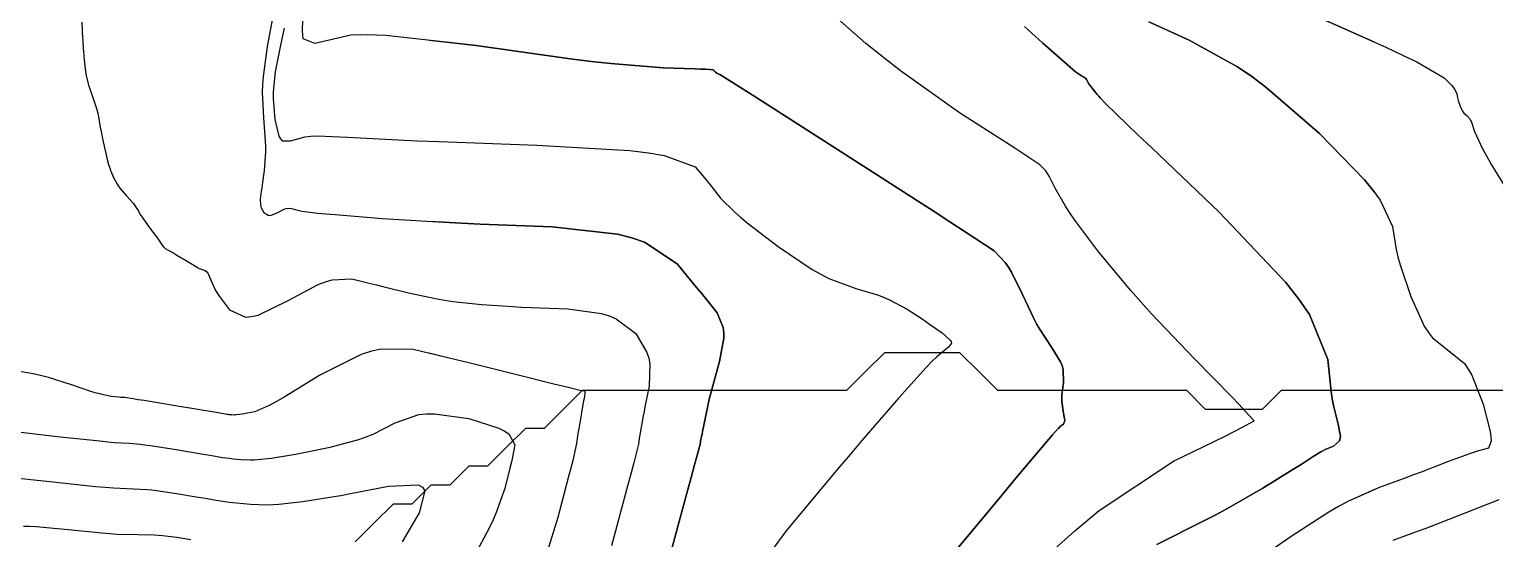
# Model space of a CAD drawing. Header units: metres. Extents: x 837117 to 838479, y 1189012 to 1191015.
# Drawn here: x 837803.8 to 837881.3, y 1190875 to 1190901.9 of the extents above; entities that cross this region are included whole.
import ezdxf

# ---------------------------------------------------------------- set-up
doc = ezdxf.new("R2010")
doc.units = ezdxf.units.M
doc.header["$LTSCALE"] = 0.3
for name, color, linetype in [('COTAS 10', 1, 'Continuous'), ('COTAS INT', 252, 'Continuous'), ('DRENAJE', 5, 'Continuous')]:
    doc.layers.add(name, color=color, linetype=linetype)

msp = doc.modelspace()

# ---------------------------------------------------------------- linework, layer by layer
at = {"layer": 'COTAS 10'}
for points in [[(837857.7, 1190874.215), (837859.075, 1190875.44), (837860.362, 1190876.513), (837864.285, 1190879.122), (837866.983, 1190880.435), (837867.497, 1190880.69), (837867.91, 1190880.898), (837868.561, 1190881.258), (837868.072, 1190881.791), (837867.767, 1190882.109), (837867.387, 1190882.5), (837865.403, 1190884.526), (837863.126, 1190886.917), (837862.563, 1190887.538), (837862.028, 1190888.141), (837860.34, 1190890.171), (837859.073, 1190891.855), (837858.804, 1190892.24), (837858.571, 1190892.589), (837858.027, 1190893.555), (837857.714, 1190894.19), (837857.627, 1190894.331), (837857.54, 1190894.457), (837857.224, 1190894.784), (837856.379, 1190895.346), (837855.958, 1190895.619), (837855.457, 1190895.943), (837852.97, 1190897.538), (837849.847, 1190899.741), (837848.943, 1190900.449), (837848.023, 1190901.198), (837844.561, 1190904.257)], [(837857.7, 1190874.215), (837859.075, 1190875.44), (837860.362, 1190876.513), (837864.285, 1190879.122), (837866.983, 1190880.435), (837867.497, 1190880.69), (837867.91, 1190880.898), (837868.561, 1190881.258), (837868.072, 1190881.791), (837867.767, 1190882.109), (837867.387, 1190882.5), (837865.403, 1190884.526), (837863.126, 1190886.917), (837862.563, 1190887.538), (837862.028, 1190888.141), (837860.34, 1190890.171), (837859.073, 1190891.855), (837858.804, 1190892.24), (837858.571, 1190892.589), (837858.027, 1190893.555), (837857.714, 1190894.19), (837857.627, 1190894.331), (837857.54, 1190894.457), (837857.224, 1190894.784), (837856.379, 1190895.346), (837855.958, 1190895.619), (837855.457, 1190895.943), (837852.97, 1190897.538), (837849.847, 1190899.741), (837848.943, 1190900.449), (837848.023, 1190901.198), (837844.561, 1190904.257)], [(837831.02, 1190873.84), (837831.733, 1190876.163), (837832.312, 1190878.322), (837832.428, 1190878.775), (837832.526, 1190879.165), (837832.719, 1190880.051), (837832.802, 1190880.59), (837832.83, 1190880.762), (837832.86, 1190880.943), (837832.987, 1190881.679), (837833.101, 1190882.328), (837833.124, 1190882.454), (837833.142, 1190882.558), (837833.174, 1190882.738), (837833.175, 1190882.767), (837833.174, 1190882.775), (837833.172, 1190882.782), (837833.157, 1190882.807), (837833.132, 1190882.826), (837833.123, 1190882.829), (837833.113, 1190882.832), (837833.069, 1190882.838), (837833.022, 1190882.84), (837833.01, 1190882.841), (837832.998, 1190882.841), (837832.959, 1190882.844), (837832.402, 1190882.977), (837832.064, 1190883.06), (837831.647, 1190883.163), (837829.477, 1190883.701), (837827.012, 1190884.312), (837826.409, 1190884.46), (837825.84, 1190884.6), (837824.07, 1190885.031), (837822.377, 1190885.05), (837821.856, 1190884.93), (837821.313, 1190884.756), (837819.166, 1190883.678), (837817.237, 1190882.508), (837816.833, 1190882.278), (837816.484, 1190882.087), (837815.693, 1190881.735), (837815.31, 1190881.658), (837815.219, 1190881.641), (837815.135, 1190881.626), (837814.885, 1190881.586), (837814.697, 1190881.566), (837814.651, 1190881.563), (837814.607, 1190881.561), (837814.473, 1190881.564), (837814.363, 1190881.575), (837814.335, 1190881.578), (837814.307, 1190881.582), (837814.218, 1190881.595), (837813.751, 1190881.673), (837811.502, 1190882.047), (837809.846, 1190882.32), (837809.524, 1190882.372), (837809.262, 1190882.413), (837808.807, 1190882.479), (837808.657, 1190882.489), (837808.585, 1190882.495), (837808.501, 1190882.503), (837808.09, 1190882.547), (837807.468, 1190882.674), (837807.25, 1190882.735), (837807.013, 1190882.807), (837805.992, 1190883.159), (837804.781, 1190883.54), (837804.423, 1190883.63), (837804.056, 1190883.714), (837802.648, 1190883.959)], [(837831.02, 1190873.84), (837831.733, 1190876.163), (837832.312, 1190878.322), (837832.428, 1190878.775), (837832.526, 1190879.165), (837832.719, 1190880.051), (837832.802, 1190880.59), (837832.83, 1190880.762), (837832.86, 1190880.943), (837832.987, 1190881.679), (837833.101, 1190882.328), (837833.124, 1190882.454), (837833.142, 1190882.558), (837833.174, 1190882.738), (837833.175, 1190882.767), (837833.174, 1190882.775), (837833.172, 1190882.782), (837833.157, 1190882.807), (837833.132, 1190882.826), (837833.123, 1190882.829), (837833.113, 1190882.832), (837833.069, 1190882.838), (837833.022, 1190882.84), (837833.01, 1190882.841), (837832.998, 1190882.841), (837832.959, 1190882.844), (837832.402, 1190882.977), (837832.064, 1190883.06), (837831.647, 1190883.163), (837829.477, 1190883.701), (837827.012, 1190884.312), (837826.409, 1190884.46), (837825.84, 1190884.6), (837824.923, 1190884.823)]]:
    msp.add_lwpolyline(points, dxfattribs=at)
at = {"layer": 'COTAS INT'}
for points in [[(837806.534, 1190902.315), (837806.555, 1190901.88), (837806.562, 1190901.738), (837806.571, 1190901.586), (837806.609, 1190900.957), (837806.658, 1190900.323), (837806.673, 1190900.168), (837806.69, 1190900.022), (837806.757, 1190899.566), (837806.858, 1190899.128), (837806.897, 1190898.992), (837806.939, 1190898.849), (837807.131, 1190898.283), (837807.312, 1190897.75), (837807.349, 1190897.628), (837807.379, 1190897.517), (837807.44, 1190897.211), (837807.488, 1190896.884), (837807.51, 1190896.761), (837807.537, 1190896.623), (837807.668, 1190896.004), (837807.807, 1190895.387), (837807.84, 1190895.25), (837807.87, 1190895.128), (837807.954, 1190894.807), (837808.035, 1190894.563), (837808.062, 1190894.488), (837808.092, 1190894.411), (837808.216, 1190894.107), (837808.404, 1190893.763), (837808.474, 1190893.661), (837808.551, 1190893.555), (837808.896, 1190893.148), (837809.23, 1190892.768), (837809.302, 1190892.679), (837809.364, 1190892.598), (837809.513, 1190892.367), (837809.663, 1190892.113), (837809.727, 1190892.017), (837809.8, 1190891.912), (837810.143, 1190891.439), (837810.486, 1190890.974), (837810.56, 1190890.873), (837810.624, 1190890.783), (837810.78, 1190890.557), (837810.886, 1190890.424), (837810.92, 1190890.392), (837810.956, 1190890.363), (837811.101, 1190890.278), (837811.351, 1190890.144), (837811.454, 1190890.085), (837811.57, 1190890.016), (837812.111, 1190889.684), (837812.642, 1190889.368), (837812.753, 1190889.309), (837812.848, 1190889.261), (837813.057, 1190889.191), (837813.171, 1190889.113), (837813.205, 1190889.06), (837813.241, 1190888.994), (837813.38, 1190888.645), (837813.619, 1190888.147), (837813.717, 1190887.986), (837813.829, 1190887.817), (837814.35, 1190887.124), (837815.195, 1190886.737), (837815.51, 1190886.759), (837815.862, 1190886.838), (837817.426, 1190887.592), (837819.04, 1190888.454), (837819.422, 1190888.6), (837819.775, 1190888.707), (837820.819, 1190888.76), (837821.804, 1190888.52), (837822.121, 1190888.443), (837822.457, 1190888.36), (837823.829, 1190888.02), (837825.333, 1190887.698), (837825.752, 1190887.627), (837826.173, 1190887.563), (837827.701, 1190887.398), (837829.333, 1190887.293), (837829.819, 1190887.267), (837830.319, 1190887.243), (837832.248, 1190887.168), (837834.031, 1190886.93), (837834.439, 1190886.803), (837834.811, 1190886.65), (837835.845, 1190885.876), (837836.435, 1190884.871), (837836.527, 1190884.572), (837836.587, 1190884.264), (837836.545, 1190883.078), (837836.332, 1190881.991), (837836.285, 1190881.746), (837836.242, 1190881.524), (837836.132, 1190880.926), (837836.062, 1190880.52), (837836.045, 1190880.42), (837836.03, 1190880.325), (837835.984, 1190880.028), (837835.742, 1190879.043), (837835.602, 1190878.515), (837835.432, 1190877.876), (837834.555, 1190874.645)], [(837816.635, 1190902.536), (837816.35, 1190901.027), (837816.132, 1190899.445), (837816.103, 1190899.031), (837816.088, 1190898.628), (837816.148, 1190897.263), (837816.245, 1190896.049), (837816.252, 1190895.742), (837816.252, 1190895.447), (837816.183, 1190894.488), (837816.078, 1190893.72), (837816.055, 1190893.546), (837816.034, 1190893.389), (837815.981, 1190892.96), (837815.988, 1190892.657), (837816.006, 1190892.579), (837816.03, 1190892.504), (837816.174, 1190892.256), (837816.396, 1190892.115), (837816.47, 1190892.107), (837816.549, 1190892.114), (837816.879, 1190892.252), (837817.207, 1190892.427), (837817.285, 1190892.457), (837817.357, 1190892.478), (837817.569, 1190892.489), (837817.769, 1190892.44), (837817.833, 1190892.425), (837817.902, 1190892.408), (837818.18, 1190892.339), (837819.019, 1190892.233), (837819.44, 1190892.194), (837819.944, 1190892.15), (837822.444, 1190891.952), (837825.668, 1190891.745), (837826.627, 1190891.694), (837827.615, 1190891.646), (837831.426, 1190891.498), (837834.871, 1190891.121), (837835.629, 1190890.929), (837836.302, 1190890.699), (837838.026, 1190889.551), (837839.064, 1190888.304), (837839.305, 1190888.012), (837839.526, 1190887.742), (837840.155, 1190886.958), (837840.476, 1190886.178), (837840.502, 1190885.91), (837840.502, 1190885.62), (837840.274, 1190884.388), (837839.914, 1190883.1), (837839.83, 1190882.775), (837839.752, 1190882.463), (837839.527, 1190881.454), (837839.378, 1190880.697), (837839.349, 1190880.546), (837839.324, 1190880.42), (837839.277, 1190880.173), (837839.264, 1190880.097), (837839.258, 1190880.061), (837839.249, 1190880.005), (837838.957, 1190878.921), (837838.776, 1190878.254), (837838.551, 1190877.429), (837837.376, 1190873.126)], [(837851.072, 1190872.353), (837855.151, 1190877.248), (837855.959, 1190878.216), (837856.628, 1190879.017), (837857.887, 1190880.511), (837858.19, 1190880.842), (837858.258, 1190880.909), (837858.317, 1190880.965), (837858.472, 1190881.08), (837858.534, 1190881.214), (837858.535, 1190881.282), (837858.529, 1190881.363), (837858.451, 1190881.77), (837858.379, 1190882.301), (837858.377, 1190882.461), (837858.382, 1190882.627), (837858.467, 1190883.27), (837858.454, 1190883.972), (837858.398, 1190884.174), (837858.319, 1190884.38), (837857.845, 1190885.152), (837857.23, 1190886.061), (837857.062, 1190886.353), (837856.896, 1190886.663), (837856.303, 1190887.925), (837855.717, 1190889.116), (837855.554, 1190889.38), (837855.391, 1190889.616), (837854.799, 1190890.229), (837853.272, 1190891.245), (837852.52, 1190891.734), (837851.624, 1190892.313), (837847.196, 1190895.154), (837842.875, 1190897.914), (837842.047, 1190898.442), (837841.377, 1190898.867), (837840.288, 1190899.548), (837840.233, 1190899.568), (837840.217, 1190899.577), (837840.199, 1190899.587), (837840.13, 1190899.633), (837840.067, 1190899.682), (837840.053, 1190899.693), (837840.041, 1190899.703), (837840.013, 1190899.732), (837839.994, 1190899.755), (837839.989, 1190899.762), (837839.983, 1190899.769), (837839.961, 1190899.795), (837839.539, 1190899.83), (837839.281, 1190899.843), (837838.962, 1190899.856), (837837.299, 1190899.915), (837834.527, 1190900.135), (837833.508, 1190900.25), (837832.38, 1190900.389), (837827.4, 1190901.085), (837822.627, 1190901.619), (837821.631, 1190901.654), (837820.775, 1190901.642), (837818.858, 1190901.191), (837818.242, 1190901.442), (837818.207, 1190901.871), (837818.231, 1190902.457)], [(837874.923, 1190893.333), (837874.858, 1190893.422), (837874.398, 1190893.981), (837872.024, 1190896.435), (837869.182, 1190898.889), (837868.427, 1190899.449), (837867.686, 1190899.957), (837865.122, 1190901.361), (837862.982, 1190902.33)], [(837862.982, 1190902.33), (837865.122, 1190901.361), (837867.686, 1190899.957), (837868.427, 1190899.449), (837869.182, 1190898.889), (837872.024, 1190896.435), (837874.398, 1190893.981), (837874.858, 1190893.422), (837875.233, 1190892.914), (837875.873, 1190891.515), (837876.072, 1190890.302), (837876.167, 1190889.913), (837876.281, 1190889.5), (837876.84, 1190887.817), (837877.559, 1190886.261), (837877.774, 1190885.929), (837877.995, 1190885.641), (837878.851, 1190884.955), (837879.678, 1190884.277), (837879.881, 1190883.993), (837880.073, 1190883.667), (837880.674, 1190882.143), (837881.038, 1190880.691), (837881.08, 1190880.411), (837881.097, 1190880.184), (837880.95, 1190879.806), (837880.428, 1190879.674), (837880.209, 1190879.603), (837879.959, 1190879.516), (837878.787, 1190879.08), (837877.385, 1190878.544), (837876.99, 1190878.396), (837876.591, 1190878.248), (837875.128, 1190877.712), (837873.517, 1190876.99), (837873.027, 1190876.725), (837872.517, 1190876.431), (837870.514, 1190875.134), (837868.568, 1190873.799)], [(837874.923, 1190901.266), (837871.113, 1190902.952)], [(837871.113, 1190902.952), (837875.529, 1190900.998), (837876.415, 1190900.583), (837877.156, 1190900.224), (837878.616, 1190899.381), (837879.028, 1190898.955), (837879.108, 1190898.858), (837879.173, 1190898.77), (837879.284, 1190898.527), (837879.318, 1190898.317), (837879.335, 1190898.249), (837879.355, 1190898.178), (837879.452, 1190897.886), (837879.576, 1190897.616), (837879.614, 1190897.558), (837879.652, 1190897.508), (837879.801, 1190897.389), (837879.96, 1190897.217), (837880.006, 1190897.133), (837880.051, 1190897.034), (837880.221, 1190896.545), (837880.642, 1190895.626), (837880.846, 1190895.256), (837881.087, 1190894.835), (837882.275, 1190892.894)], [(837817.237, 1190901.999), (837817.117, 1190901.433), (837817.013, 1190900.935), (837816.765, 1190899.699), (837816.673, 1190898.83), (837816.667, 1190898.563), (837816.67, 1190898.285), (837816.75, 1190897.184), (837816.959, 1190896.296), (837817.042, 1190896.152), (837817.137, 1190896.052), (837817.574, 1190896.057), (837818.349, 1190896.264), (837818.656, 1190896.292), (837819.005, 1190896.306), (837820.601, 1190896.252), (837823.266, 1190896.102), (837824.289, 1190896.057), (837825.435, 1190896.01), (837830.604, 1190895.828), (837835.525, 1190895.533), (837836.515, 1190895.416), (837837.344, 1190895.283), (837838.994, 1190894.673), (837839.562, 1190893.987), (837839.71, 1190893.807), (837839.853, 1190893.63), (837840.334, 1190893.025), (837841.077, 1190892.28), (837841.384, 1190892.015), (837841.736, 1190891.724), (837843.374, 1190890.463), (837845.176, 1190889.255), (837845.63, 1190888.997), (837846.066, 1190888.773), (837847.48, 1190888.242), (837848.681, 1190887.886), (837848.982, 1190887.772), (837849.27, 1190887.651), (837850.195, 1190887.159), (837850.989, 1190886.641), (837851.194, 1190886.504), (837851.392, 1190886.37), (837852.052, 1190885.907), (837852.478, 1190885.52), (837852.529, 1190885.433), (837852.551, 1190885.355), (837852.387, 1190885.146), (837851.768, 1190884.645), (837851.504, 1190884.382), (837851.199, 1190884.066), (837849.76, 1190882.476), (837847.809, 1190880.218), (837847.181, 1190879.48), (837846.515, 1190878.693), (837843.793, 1190875.444), (837841.239, 1190871.971)], [(837856.416, 1190902.095), (837857.375, 1190901.217), (837859.11, 1190899.688), (837859.425, 1190899.486), (837859.488, 1190899.445), (837859.541, 1190899.411), (837859.648, 1190899.34), (837859.688, 1190899.298), (837859.699, 1190899.282), (837859.71, 1190899.264), (837859.75, 1190899.184), (837859.819, 1190899.061), (837859.849, 1190899.017), (837859.883, 1190898.969), (837860.043, 1190898.755), (837860.262, 1190898.493), (837860.333, 1190898.414), (837860.408, 1190898.331), (837860.716, 1190898.008), (837861.84, 1190896.92), (837862.43, 1190896.355), (837863.14, 1190895.676), (837866.709, 1190892.273), (837870.241, 1190888.557), (837870.928, 1190887.682), (837871.489, 1190886.872), (837872.462, 1190884.502), (837872.637, 1190882.799), (837872.694, 1190882.41), (837872.754, 1190882.057), (837873.003, 1190881.08), (837873.132, 1190880.45), (837873.117, 1190880.315), (837873.08, 1190880.198), (837872.76, 1190879.918), (837872.314, 1190879.732), (837872.196, 1190879.674), (837872.081, 1190879.613), (837871.688, 1190879.369), (837871.049, 1190878.954), (837870.78, 1190878.785), (837870.471, 1190878.593), (837869.019, 1190877.703), (837867.118, 1190876.611), (837866.525, 1190876.292), (837865.903, 1190875.965), (837863.416, 1190874.723)], [(837863.416, 1190874.723), (837865.903, 1190875.965), (837866.525, 1190876.292), (837867.118, 1190876.611), (837869.019, 1190877.703), (837870.471, 1190878.593), (837870.78, 1190878.785), (837871.049, 1190878.954), (837871.688, 1190879.369), (837872.081, 1190879.613), (837872.196, 1190879.674), (837872.314, 1190879.732), (837872.76, 1190879.918), (837873.08, 1190880.198), (837873.117, 1190880.315), (837873.132, 1190880.45), (837873.003, 1190881.08), (837872.754, 1190882.057), (837872.694, 1190882.41), (837872.637, 1190882.799), (837872.462, 1190884.502), (837871.489, 1190886.872), (837870.928, 1190887.682), (837870.241, 1190888.557), (837866.709, 1190892.273), (837863.14, 1190895.676), (837862.43, 1190896.355), (837861.84, 1190896.92), (837860.716, 1190898.008), (837860.408, 1190898.331), (837860.333, 1190898.414), (837860.262, 1190898.493), (837860.043, 1190898.755), (837859.883, 1190898.969), (837859.849, 1190899.017), (837859.819, 1190899.061), (837859.75, 1190899.184), (837859.71, 1190899.264), (837859.699, 1190899.282), (837859.688, 1190899.298), (837859.648, 1190899.34), (837859.541, 1190899.411), (837859.488, 1190899.445), (837859.425, 1190899.486), (837859.11, 1190899.688), (837857.375, 1190901.217), (837856.416, 1190902.095)], [(837824.923, 1190901.362), (837827.4, 1190901.085), (837832.38, 1190900.389), (837833.508, 1190900.25), (837834.527, 1190900.135), (837837.299, 1190899.915), (837838.962, 1190899.856), (837839.281, 1190899.843), (837839.539, 1190899.83), (837839.961, 1190899.795), (837839.983, 1190899.769), (837839.989, 1190899.762), (837839.994, 1190899.755), (837840.013, 1190899.732), (837840.041, 1190899.703), (837840.053, 1190899.693), (837840.067, 1190899.682), (837840.13, 1190899.633), (837840.199, 1190899.587), (837840.217, 1190899.577), (837840.233, 1190899.568), (837840.288, 1190899.548), (837841.377, 1190898.867), (837842.047, 1190898.442), (837842.875, 1190897.914), (837847.196, 1190895.154), (837851.624, 1190892.313), (837852.52, 1190891.734), (837853.272, 1190891.245), (837854.799, 1190890.229), (837855.391, 1190889.616), (837855.554, 1190889.38), (837855.717, 1190889.116), (837856.303, 1190887.925), (837856.896, 1190886.663), (837857.062, 1190886.353), (837857.23, 1190886.061), (837857.845, 1190885.152), (837858.319, 1190884.38), (837858.398, 1190884.174), (837858.454, 1190883.972), (837858.467, 1190883.27), (837858.382, 1190882.627), (837858.377, 1190882.461), (837858.379, 1190882.301), (837858.451, 1190881.77), (837858.529, 1190881.363), (837858.535, 1190881.282), (837858.534, 1190881.214), (837858.472, 1190881.08), (837858.317, 1190880.965), (837858.258, 1190880.909), (837858.19, 1190880.842), (837857.887, 1190880.511), (837856.628, 1190879.017), (837855.959, 1190878.216), (837855.151, 1190877.248), (837851.072, 1190872.353)], [(837824.923, 1190896.031), (837825.435, 1190896.01), (837830.604, 1190895.828), (837835.525, 1190895.533), (837836.515, 1190895.416), (837837.344, 1190895.283), (837838.994, 1190894.673), (837839.562, 1190893.987), (837839.71, 1190893.807), (837839.853, 1190893.63), (837840.334, 1190893.025), (837841.077, 1190892.28), (837841.384, 1190892.015), (837841.736, 1190891.724), (837843.374, 1190890.463), (837845.176, 1190889.255), (837845.63, 1190888.997), (837846.066, 1190888.773), (837847.48, 1190888.242), (837848.681, 1190887.886), (837848.982, 1190887.772), (837849.27, 1190887.651), (837850.195, 1190887.159), (837850.989, 1190886.641), (837851.194, 1190886.504), (837851.392, 1190886.37), (837852.052, 1190885.907), (837852.478, 1190885.52), (837852.529, 1190885.433), (837852.551, 1190885.355), (837852.387, 1190885.146), (837851.768, 1190884.645), (837851.504, 1190884.382), (837851.199, 1190884.066), (837849.76, 1190882.476), (837847.809, 1190880.218), (837847.181, 1190879.48), (837846.515, 1190878.693), (837843.793, 1190875.444), (837841.239, 1190871.971)], [(837837.376, 1190873.126), (837838.551, 1190877.429), (837838.776, 1190878.254), (837838.957, 1190878.921), (837839.249, 1190880.005), (837839.258, 1190880.061), (837839.264, 1190880.097), (837839.277, 1190880.173), (837839.324, 1190880.42), (837839.349, 1190880.546), (837839.378, 1190880.697), (837839.527, 1190881.454), (837839.752, 1190882.463), (837839.83, 1190882.775), (837839.914, 1190883.1), (837840.274, 1190884.388), (837840.502, 1190885.62), (837840.502, 1190885.91), (837840.476, 1190886.178), (837840.155, 1190886.958), (837839.526, 1190887.742), (837839.305, 1190888.012), (837839.064, 1190888.304), (837838.026, 1190889.551), (837836.302, 1190890.699), (837835.629, 1190890.929), (837834.871, 1190891.121), (837831.426, 1190891.498), (837827.615, 1190891.646), (837826.627, 1190891.694), (837825.668, 1190891.745), (837824.923, 1190891.793)], [(837824.923, 1190887.786), (837825.333, 1190887.698), (837825.752, 1190887.627), (837826.173, 1190887.563), (837827.701, 1190887.398), (837829.333, 1190887.293), (837829.819, 1190887.267), (837830.319, 1190887.243), (837832.248, 1190887.168), (837834.031, 1190886.93), (837834.439, 1190886.803), (837834.811, 1190886.65), (837835.845, 1190885.876), (837836.435, 1190884.871), (837836.527, 1190884.572), (837836.587, 1190884.264), (837836.545, 1190883.078), (837836.332, 1190881.991), (837836.285, 1190881.746), (837836.242, 1190881.524), (837836.132, 1190880.926), (837836.062, 1190880.52), (837836.045, 1190880.42), (837836.03, 1190880.325), (837835.984, 1190880.028), (837835.742, 1190879.043), (837835.602, 1190878.515), (837835.432, 1190877.876), (837834.555, 1190874.645)], [(837803.31, 1190880.661), (837805.397, 1190880.413), (837807.485, 1190880.191), (837807.913, 1190880.149), (837808.275, 1190880.116), (837809.042, 1190880.066), (837809.631, 1190880.018), (837809.881, 1190879.986), (837810.169, 1190879.946), (837811.526, 1190879.733), (837812.878, 1190879.508), (837813.411, 1190879.419), (837813.983, 1190879.324), (837814.329, 1190879.273), (837814.434, 1190879.26), (837814.542, 1190879.247), (837814.967, 1190879.203), (837815.485, 1190879.192), (837815.652, 1190879.199), (837815.83, 1190879.21), (837816.558, 1190879.289), (837817.519, 1190879.442), (837817.844, 1190879.501), (837818.195, 1190879.567), (837819.672, 1190879.864), (837821.2, 1190880.269), (837821.582, 1190880.403), (837821.948, 1190880.547), (837823.12, 1190881.145), (837824.36, 1190881.582), (837824.768, 1190881.624), (837825.204, 1190881.632), (837827.012, 1190881.376), (837828.596, 1190880.87), (837828.89, 1190880.72), (837829.122, 1190880.567), (837829.44, 1190879.978), (837829.305, 1190879.252), (837829.251, 1190879.012), (837829.19, 1190878.754), (837828.912, 1190877.682), (837828.465, 1190876.406), (837828.298, 1190876.021), (837828.112, 1190875.622), (837827.282, 1190874.063)], [(837824.923, 1190881.627), (837825.204, 1190881.632), (837827.012, 1190881.376), (837828.596, 1190880.87), (837828.89, 1190880.72), (837829.122, 1190880.567), (837829.44, 1190879.978), (837829.305, 1190879.252), (837829.251, 1190879.012), (837829.19, 1190878.754), (837828.912, 1190877.682), (837828.465, 1190876.406), (837828.298, 1190876.021), (837828.112, 1190875.622), (837827.282, 1190874.063), (837826.069, 1190872.023), (837825.642, 1190871.32), (837825.175, 1190870.558), (837824.923, 1190870.153)], [(837802.52, 1190878.289), (837804.845, 1190878.042), (837807.261, 1190877.791), (837807.775, 1190877.744), (837808.222, 1190877.706), (837809.276, 1190877.653), (837810, 1190877.624), (837810.238, 1190877.601), (837810.492, 1190877.573), (837811.549, 1190877.419), (837812.594, 1190877.246), (837812.841, 1190877.204), (837813.071, 1190877.166), (837813.748, 1190877.053), (837814.35, 1190876.964), (837814.533, 1190876.941), (837814.722, 1190876.918), (837815.461, 1190876.843), (837816.363, 1190876.823), (837816.654, 1190876.835), (837816.963, 1190876.855), (837818.23, 1190876.991), (837819.769, 1190877.231), (837820.25, 1190877.315), (837820.754, 1190877.408), (837822.771, 1190877.809), (837824.34, 1190877.867), (837824.562, 1190877.743), (837824.691, 1190877.559), (837824.388, 1190876.387), (837823.49, 1190874.855)], [(837874.923, 1190877.62), (837873.517, 1190876.99), (837873.027, 1190876.725), (837872.517, 1190876.431), (837870.514, 1190875.134), (837868.568, 1190873.799)], [(837881.497, 1190877.076), (837879.672, 1190876.349), (837878.053, 1190875.728), (837877.637, 1190875.571), (837877.234, 1190875.42), (837875.894, 1190874.927)], [(837803.453, 1190875.696), (837803.762, 1190875.684), (837804.12, 1190875.662), (837805.812, 1190875.504), (837807.6, 1190875.328), (837808.018, 1190875.296), (837808.402, 1190875.271), (837809.511, 1190875.24), (837810.369, 1190875.229), (837810.595, 1190875.216), (837810.816, 1190875.2), (837811.572, 1190875.106), (837812.31, 1190874.983)]]:
    msp.add_lwpolyline(points, dxfattribs=at)
at = {"layer": 'DRENAJE'}
msp.add_polyline3d([(837881.987, 1190882.855, 0), (837880.987, 1190882.855, 0), (837879.987, 1190882.855, 0), (837878.988, 1190882.855, 0), (837877.988, 1190882.855, 0), (837876.988, 1190882.855, 0), (837875.989, 1190882.855, 0), (837874.989, 1190882.855, 0), (837873.989, 1190882.855, 0), (837872.99, 1190882.855, 0), (837871.99, 1190882.855, 0), (837870.99, 1190882.855, 0), (837869.991, 1190882.855, 0), (837868.991, 1190881.855, 0), (837867.991, 1190881.855, 0), (837866.992, 1190881.855, 0), (837865.992, 1190881.855, 0), (837864.992, 1190882.855, 0), (837863.993, 1190882.855, 0), (837862.993, 1190882.855, 0), (837861.993, 1190882.855, 0), (837860.994, 1190882.855, 0), (837859.994, 1190882.855, 0), (837858.994, 1190882.855, 0), (837857.995, 1190882.855, 0), (837856.995, 1190882.855, 0), (837855.995, 1190882.855, 0), (837854.996, 1190882.855, 0), (837853.996, 1190883.854, 0), (837852.996, 1190884.854, 0), (837851.997, 1190884.854, 0), (837850.997, 1190884.854, 0), (837849.997, 1190884.854, 0), (837848.998, 1190884.854, 0), (837847.998, 1190883.854, 0), (837846.998, 1190882.855, 0), (837845.999, 1190882.855, 0), (837844.999, 1190882.855, 0), (837843.999, 1190882.855, 0), (837843, 1190882.855, 0), (837842, 1190882.855, 0), (837841, 1190882.855, 0), (837840.001, 1190882.855, 0), (837839.001, 1190882.855, 0), (837838.001, 1190882.855, 0), (837837.002, 1190882.855, 0), (837836.002, 1190882.855, 0), (837835.002, 1190882.855, 0), (837834.003, 1190882.855, 0), (837833.003, 1190882.855, 0), (837832.003, 1190881.855, 0), (837831.004, 1190880.855, 0), (837830.004, 1190880.855, 0), (837829.004, 1190879.856, 0), (837828.005, 1190878.856, 0), (837827.005, 1190878.856, 0), (837826.005, 1190877.856, 0), (837825.006, 1190877.856, 0), (837824.006, 1190876.857, 0), (837823.006, 1190876.857, 0), (837822.007, 1190875.857, 0), (837821.007, 1190874.857, 0)], dxfattribs=at)

doc.saveas('drawing.dxf')
